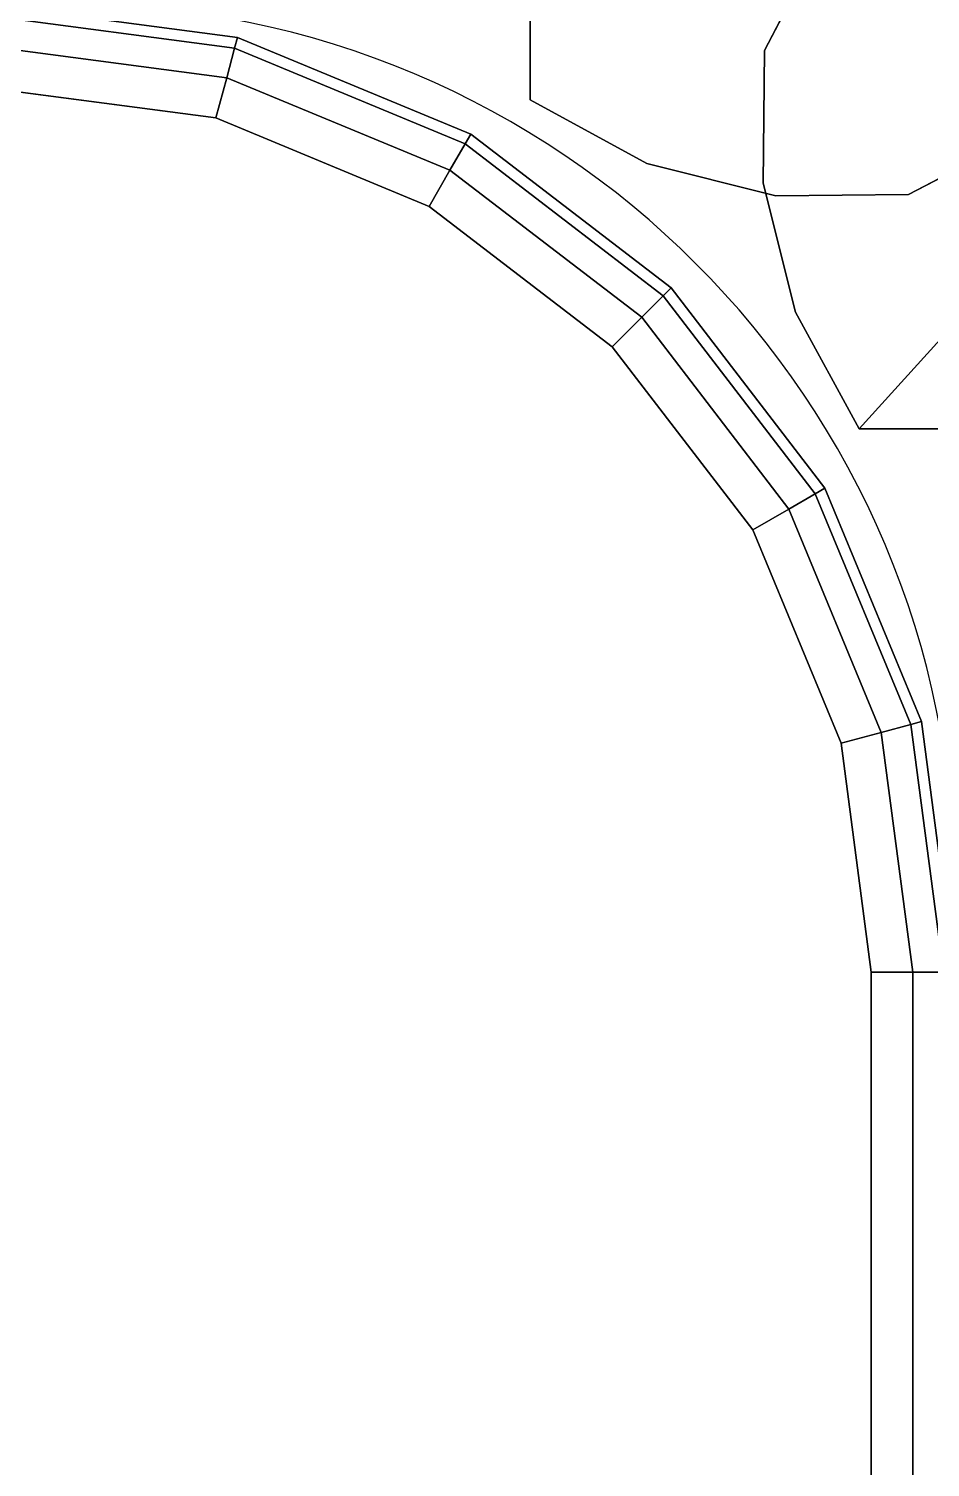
# Model space of a CAD drawing. Extents: x -170 to 1783, y -20 to 1205.
# Drawn here: x 1180.272 to 1181.546, y 277.667 to 279.7 of the extents above; entities that cross this region are included whole.
import ezdxf

# ---------------------------------------------------------------- set-up
doc = ezdxf.new("R2010")
doc.units = 0
doc.header["$LTSCALE"] = 96
doc.header["$MEASUREMENT"] = 0
for name, color, linetype in [('A-FURN-3-PANEL-TRIM', 7, 'Continuous'), ('A-FURN-3-WKSF-TOP', 7, 'Continuous'), ('A-FURN-3-WKSF-TRIM', 7, 'Continuous'), ('A-FURN-P-WKSF', 7, 'Continuous'), ('MAIN_PANEL', 7, 'Continuous'), ('MAIN_WKSURF', 7, 'Continuous')]:
    doc.layers.add(name, color=color, linetype=linetype)

# ---------------------------------------------------------------- blocks, each defined once
blk = doc.blocks.new('EC-EFP-456')
at = {"layer": 'A-FURN-3-PANEL-TRIM', "color": 60, "linetype": 'Continuous'}
for points in [[(47.4, -0.1348, 3.8013), (47.4, 0.3185, 3.8013), (47.4, 0.3185, 4.013), (47.4, -0.1348, 4.013)], [(47.5649, -0.2249, 3.8013), (47.4, -0.1348, 3.8013), (47.4, -0.1348, 4.013), (47.5649, -0.2249, 4.013)], [(48.0322, -0.2178, 3.8013), (47.935, -0.269, 3.8013), (47.935, -0.269, 4.013), (48.0322, -0.2178, 4.013)], [(47.7471, -0.2706, 3.8013), (47.5649, -0.2249, 3.8013), (47.5649, -0.2249, 4.013), (47.7471, -0.2706, 4.013)], [(47.935, -0.269, 3.8013), (47.7471, -0.2706, 3.8013), (47.7471, -0.2706, 4.013), (47.935, -0.269, 4.013)]]:
    blk.add_3dface(points, dxfattribs=at)
for points, invisible_edges in [([(47.9, 0.3185, 3.8013), (47.4, -0.1348, 3.8013), (47.9639, 0.0847, 3.8013), (47.9163, 0.1973, 3.8013)], 3), ([(47.9, 0.3185, 4.013), (47.9163, 0.1973, 4.013), (47.9639, 0.0847, 4.013), (47.4, -0.1348, 4.013)], 12), ([(47.9, 0.3185, 3.8013), (47.4, 0.3185, 3.8013), (47.4, -0.1348, 3.8013)], 12), ([(47.4, -0.1348, 4.013), (47.4, 0.3185, 4.013), (47.9, 0.3185, 4.013)], 12), ([(47.9639, 0.0847, 3.8013), (47.4, -0.1348, 3.8013), (48.0735, -0.1159, 3.8013), (48.0395, -0.0114, 3.8013)], 3), ([(47.9639, 0.0847, 4.013), (48.0395, -0.0114, 4.013), (48.0735, -0.1159, 4.013), (47.4, -0.1348, 4.013)], 12), ([(48.0735, -0.1159, 3.8013), (47.4, -0.1348, 3.8013), (47.935, -0.269, 3.8013), (48.0322, -0.2178, 3.8013)], 3), ([(48.0735, -0.1159, 4.013), (48.0322, -0.2178, 4.013), (47.935, -0.269, 4.013), (47.4, -0.1348, 4.013)], 12), ([(47.935, -0.269, 3.8013), (47.4, -0.1348, 3.8013), (47.5649, -0.2249, 3.8013), (47.7471, -0.2706, 3.8013)], 1), ([(47.935, -0.269, 4.013), (47.7471, -0.2706, 4.013), (47.5649, -0.2249, 4.013), (47.4, -0.1348, 4.013)], 8)]:
    blk.add_3dface(points, dxfattribs=dict(at, invisible_edges=invisible_edges))
blk = doc.blocks.new('EC-EFN-256')
at = {"layer": 'A-FURN-3-PANEL-TRIM', "color": 60, "linetype": 'Continuous'}
for points, invisible_edges in [([(0.6, -0.1348, 3.5747), (0.6, 1.6815, 3.5747), (0.1, 1.6815, 3.5747), (0.1, 0.3185, 3.5747)], 10), ([(0.6, -0.1348, 4.2397), (0.1, 0.3185, 4.2397), (0.1, 1.6815, 4.2397), (0.6, 1.6815, 4.2397)], 5), ([(0.0361, 0.0847, 3.5747), (0.6, -0.1348, 3.5747), (0.1, 0.3185, 3.5747), (0.0837, 0.1973, 3.5747)], 3), ([(0.0361, 0.0847, 4.2397), (0.0837, 0.1973, 4.2397), (0.1, 0.3185, 4.2397), (0.6, -0.1348, 4.2397)], 12), ([(0.0361, 0.0847, 3.8013), (0.0837, 0.1973, 3.8013), (0.1, 0.3185, 3.8013), (0.6, -0.1348, 3.8013)], 12), ([(0.0361, 0.0847, 4.013), (0.6, -0.1348, 4.013), (0.1, 0.3185, 4.013), (0.0837, 0.1973, 4.013)], 3), ([(-0.0735, -0.1159, 3.5747), (0.6, -0.1348, 3.5747), (0.0361, 0.0847, 3.5747), (-0.0395, -0.0114, 3.5747)], 3), ([(-0.0735, -0.1159, 4.2397), (-0.0395, -0.0114, 4.2397), (0.0361, 0.0847, 4.2397), (0.6, -0.1348, 4.2397)], 12), ([(-0.0735, -0.1159, 3.8013), (-0.0395, -0.0114, 3.8013), (0.0361, 0.0847, 3.8013), (0.6, -0.1348, 3.8013)], 12), ([(-0.0735, -0.1159, 4.013), (0.6, -0.1348, 4.013), (0.0361, 0.0847, 4.013), (-0.0395, -0.0114, 4.013)], 3), ([(0.065, -0.269, 3.5747), (0.6, -0.1348, 3.5747), (-0.0735, -0.1159, 3.5747), (-0.0322, -0.2178, 3.5747)], 3), ([(0.065, -0.269, 4.2397), (-0.0322, -0.2178, 4.2397), (-0.0735, -0.1159, 4.2397), (0.6, -0.1348, 4.2397)], 12), ([(0.065, -0.269, 3.8013), (-0.0322, -0.2178, 3.8013), (-0.0735, -0.1159, 3.8013), (0.6, -0.1348, 3.8013)], 12), ([(0.065, -0.269, 4.013), (0.6, -0.1348, 4.013), (-0.0735, -0.1159, 4.013), (-0.0322, -0.2178, 4.013)], 3), ([(0.4351, -0.2249, 3.5747), (0.6, -0.1348, 3.5747), (0.065, -0.269, 3.5747), (0.2529, -0.2706, 3.5747)], 2), ([(0.4351, -0.2249, 4.2397), (0.2529, -0.2706, 4.2397), (0.065, -0.269, 4.2397), (0.6, -0.1348, 4.2397)], 4), ([(0.4351, -0.2249, 3.8013), (0.2529, -0.2706, 3.8013), (0.065, -0.269, 3.8013), (0.6, -0.1348, 3.8013)], 4), ([(0.4351, -0.2249, 4.013), (0.6, -0.1348, 4.013), (0.065, -0.269, 4.013), (0.2529, -0.2706, 4.013)], 2)]:
    blk.add_3dface(points, dxfattribs=dict(at, invisible_edges=invisible_edges))
for points in [[(0.6, 1.6815, 3.5747), (0.6, -0.1348, 3.5747), (0.6, -0.1348, 4.2397), (0.6, 1.6815, 4.2397)], [(0.6, -0.1348, 3.8013), (0.1, 0.3185, 3.8013), (0.1, 0.3185, 4.013), (0.6, -0.1348, 4.013)], [(0.6, -0.1348, 4.013), (0.4351, -0.2249, 4.013), (0.4351, -0.2249, 4.2397), (0.6, -0.1348, 4.2397)], [(0.6, -0.1348, 3.5747), (0.4351, -0.2249, 3.5747), (0.4351, -0.2249, 3.8013), (0.6, -0.1348, 3.8013)], [(0.065, -0.269, 4.013), (-0.0322, -0.2178, 4.013), (-0.0322, -0.2178, 4.2397), (0.065, -0.269, 4.2397)], [(0.065, -0.269, 3.5747), (-0.0322, -0.2178, 3.5747), (-0.0322, -0.2178, 3.8013), (0.065, -0.269, 3.8013)], [(0.4351, -0.2249, 4.013), (0.2529, -0.2706, 4.013), (0.2529, -0.2706, 4.2397), (0.4351, -0.2249, 4.2397)], [(0.4351, -0.2249, 3.5747), (0.2529, -0.2706, 3.5747), (0.2529, -0.2706, 3.8013), (0.4351, -0.2249, 3.8013)], [(0.2529, -0.2706, 4.013), (0.065, -0.269, 4.013), (0.065, -0.269, 4.2397), (0.2529, -0.2706, 4.2397)], [(0.2529, -0.2706, 3.5747), (0.065, -0.269, 3.5747), (0.065, -0.269, 3.8013), (0.2529, -0.2706, 3.8013)]]:
    blk.add_3dface(points, dxfattribs=at)
blk = doc.blocks.new('EC-WYC-46-2424-T')
at = {"layer": 'A-FURN-3-WKSF-TOP', "color": 60, "linetype": 'Continuous'}
for points, invisible_edges in [([(21.0901, -26.9099, 27.75), (47.257, -0.2855, 27.75), (46.9555, -0.1606, 27.75), (46.632, -0.118, 27.75)], 9), ([(21.0901, -26.9099, 29), (46.632, -0.118, 29), (46.9555, -0.1606, 29), (47.257, -0.2855, 29)], 9), ([(47.257, -0.2855, 27.75), (21.0901, -26.9099, 27.75), (47.7145, -0.743, 27.75), (47.5159, -0.4841, 27.75)], 3), ([(47.257, -0.2855, 29), (47.5159, -0.4841, 29), (47.7145, -0.743, 29), (21.0901, -26.9099, 29)], 12), ([(21.0901, -26.9099, 27.75), (47.882, -1.368, 27.75), (47.8394, -1.0445, 27.75), (47.7145, -0.743, 27.75)], 9), ([(21.0901, -26.9099, 29), (47.7145, -0.743, 29), (47.8394, -1.0445, 29), (47.882, -1.368, 29)], 9), ([(47.882, -1.368, 27.75), (21.0901, -26.9099, 27.75), (21.9817, -27.9266, 27.75), (22.733, -29.051, 27.75)], 9), ([(47.882, -1.368, 29), (22.733, -29.051, 29), (21.9817, -27.9266, 29), (21.0901, -26.9099, 29)], 9), ([(22.733, -29.051, 27.75), (23.3311, -30.2638, 27.75), (23.7657, -31.5443, 27.75), (47.882, -1.368, 27.75)], 12), ([(22.733, -29.051, 29), (47.882, -1.368, 29), (23.7657, -31.5443, 29), (23.3311, -30.2638, 29)], 3), ([(47.882, -1.368, 27.75), (23.7657, -31.5443, 27.75), (24.0296, -32.8706, 27.75), (24.118, -34.22, 27.75)], 9), ([(47.882, -1.368, 29), (24.118, -34.22, 29), (24.0296, -32.8706, 29), (23.7657, -31.5443, 29)], 9), ([(47.882, -1.368, 27.75), (24.118, -34.22, 27.75), (47.858, -20.2252, 27.75), (47.882, -19.9814, 27.75)], 3), ([(47.882, -1.368, 29), (47.882, -19.9814, 29), (47.858, -20.2252, 29), (24.118, -34.22, 29)], 12)]:
    blk.add_3dface(points, dxfattribs=dict(at, invisible_edges=invisible_edges))
at = {"layer": 'A-FURN-3-WKSF-TRIM', "color": 40, "linetype": 'Continuous'}
for points in [[(46.632, -0.0158, 28.941), (46.632, 0, 28.882), (46.9861, -0.0466, 28.882), (46.982, -0.0619, 28.941)], [(46.632, 0, 28.882), (46.632, 0, 27.868), (46.9861, -0.0466, 27.868), (46.9861, -0.0466, 28.882)], [(46.632, 0, 27.868), (46.632, -0.0158, 27.809), (46.982, -0.0619, 27.809), (46.9861, -0.0466, 27.868)], [(46.632, -0.059, 28.9842), (46.632, -0.0158, 28.941), (46.982, -0.0619, 28.941), (46.9708, -0.1036, 28.9842)], [(46.632, -0.0158, 27.809), (46.632, -0.059, 27.7658), (46.9708, -0.1036, 27.7658), (46.982, -0.0619, 27.809)], [(46.632, -0.118, 29), (46.632, -0.059, 28.9842), (46.9708, -0.1036, 28.9842), (46.9555, -0.1606, 29)], [(46.632, -0.059, 27.7658), (46.632, -0.118, 27.75), (46.9555, -0.1606, 27.75), (46.9708, -0.1036, 27.7658)], [(46.982, -0.0619, 28.941), (46.9861, -0.0466, 28.882), (47.316, -0.1833, 28.882), (47.3081, -0.197, 28.941)], [(46.9861, -0.0466, 27.868), (46.982, -0.0619, 27.809), (47.3081, -0.197, 27.809), (47.316, -0.1833, 27.868)], [(46.9861, -0.0466, 28.882), (46.9861, -0.0466, 27.868), (47.316, -0.1833, 27.868), (47.316, -0.1833, 28.882)], [(46.9708, -0.1036, 28.9842), (46.982, -0.0619, 28.941), (47.3081, -0.197, 28.941), (47.2865, -0.2344, 28.9842)], [(46.982, -0.0619, 27.809), (46.9708, -0.1036, 27.7658), (47.2865, -0.2344, 27.7658), (47.3081, -0.197, 27.809)], [(46.9555, -0.1606, 29), (46.9708, -0.1036, 28.9842), (47.2865, -0.2344, 28.9842), (47.257, -0.2855, 29)], [(46.9708, -0.1036, 27.7658), (46.9555, -0.1606, 27.75), (47.257, -0.2855, 27.75), (47.2865, -0.2344, 27.7658)], [(47.2865, -0.2344, 28.9842), (47.3081, -0.197, 28.941), (47.5881, -0.4119, 28.941), (47.5576, -0.4424, 28.9842)], [(47.3081, -0.197, 27.809), (47.2865, -0.2344, 27.7658), (47.5576, -0.4424, 27.7658), (47.5881, -0.4119, 27.809)], [(47.3081, -0.197, 28.941), (47.316, -0.1833, 28.882), (47.5993, -0.4007, 28.882), (47.5881, -0.4119, 28.941)], [(47.316, -0.1833, 27.868), (47.3081, -0.197, 27.809), (47.5881, -0.4119, 27.809), (47.5993, -0.4007, 27.868)], [(47.316, -0.1833, 28.882), (47.316, -0.1833, 27.868), (47.5993, -0.4007, 27.868), (47.5993, -0.4007, 28.882)], [(47.257, -0.2855, 29), (47.2865, -0.2344, 28.9842), (47.5576, -0.4424, 28.9842), (47.5159, -0.4841, 29)], [(47.2865, -0.2344, 27.7658), (47.257, -0.2855, 27.75), (47.5159, -0.4841, 27.75), (47.5576, -0.4424, 27.7658)], [(47.5881, -0.4119, 28.941), (47.5993, -0.4007, 28.882), (47.8167, -0.684, 28.882), (47.803, -0.6919, 28.941)], [(47.5993, -0.4007, 27.868), (47.5881, -0.4119, 27.809), (47.803, -0.6919, 27.809), (47.8167, -0.684, 27.868)], [(47.5993, -0.4007, 28.882), (47.5993, -0.4007, 27.868), (47.8167, -0.684, 27.868), (47.8167, -0.684, 28.882)], [(47.5576, -0.4424, 28.9842), (47.5881, -0.4119, 28.941), (47.803, -0.6919, 28.941), (47.7656, -0.7135, 28.9842)], [(47.5881, -0.4119, 27.809), (47.5576, -0.4424, 27.7658), (47.7656, -0.7135, 27.7658), (47.803, -0.6919, 27.809)], [(47.5159, -0.4841, 29), (47.5576, -0.4424, 28.9842), (47.7656, -0.7135, 28.9842), (47.7145, -0.743, 29)], [(47.5576, -0.4424, 27.7658), (47.5159, -0.4841, 27.75), (47.7145, -0.743, 27.75), (47.7656, -0.7135, 27.7658)], [(47.803, -0.6919, 28.941), (47.8167, -0.684, 28.882), (47.9534, -1.0139, 28.882), (47.9381, -1.018, 28.941)], [(47.8167, -0.684, 27.868), (47.803, -0.6919, 27.809), (47.9381, -1.018, 27.809), (47.9534, -1.0139, 27.868)], [(47.8167, -0.684, 28.882), (47.8167, -0.684, 27.868), (47.9534, -1.0139, 27.868), (47.9534, -1.0139, 28.882)], [(47.7656, -0.7135, 28.9842), (47.803, -0.6919, 28.941), (47.9381, -1.018, 28.941), (47.8964, -1.0292, 28.9842)], [(47.803, -0.6919, 27.809), (47.7656, -0.7135, 27.7658), (47.8964, -1.0292, 27.7658), (47.9381, -1.018, 27.809)], [(47.7145, -0.743, 29), (47.7656, -0.7135, 28.9842), (47.8964, -1.0292, 28.9842), (47.8394, -1.0445, 29)], [(47.7656, -0.7135, 27.7658), (47.7145, -0.743, 27.75), (47.8394, -1.0445, 27.75), (47.8964, -1.0292, 27.7658)], [(47.9381, -1.018, 28.941), (47.9534, -1.0139, 28.882), (48, -1.368, 28.882), (47.9842, -1.368, 28.941)], [(47.9534, -1.0139, 27.868), (47.9381, -1.018, 27.809), (47.9842, -1.368, 27.809), (48, -1.368, 27.868)], [(47.9534, -1.0139, 28.882), (47.9534, -1.0139, 27.868), (48, -1.368, 27.868), (48, -1.368, 28.882)], [(47.8394, -1.0445, 29), (47.8964, -1.0292, 28.9842), (47.941, -1.368, 28.9842), (47.882, -1.368, 29)], [(47.8964, -1.0292, 27.7658), (47.8394, -1.0445, 27.75), (47.882, -1.368, 27.75), (47.941, -1.368, 27.7658)], [(47.8964, -1.0292, 28.9842), (47.9381, -1.018, 28.941), (47.9842, -1.368, 28.941), (47.941, -1.368, 28.9842)], [(47.9381, -1.018, 27.809), (47.8964, -1.0292, 27.7658), (47.941, -1.368, 27.7658), (47.9842, -1.368, 27.809)], [(47.882, -1.368, 29), (47.941, -1.368, 28.9842), (47.941, -19.9814, 28.9842), (47.882, -19.9814, 29)], [(47.941, -1.368, 27.7658), (47.882, -1.368, 27.75), (47.882, -19.9814, 27.75), (47.941, -19.9814, 27.7658)], [(47.941, -1.368, 28.9842), (47.9842, -1.368, 28.941), (47.9842, -19.9814, 28.941), (47.941, -19.9814, 28.9842)], [(47.9842, -1.368, 27.809), (47.941, -1.368, 27.7658), (47.941, -19.9814, 27.7658), (47.9842, -19.9814, 27.809)]]:
    blk.add_3dface(points, dxfattribs=at)
at = {"layer": 'A-FURN-P-WKSF', "color": 7, "linetype": 'Continuous'}
blk.add_arc((46.75, -1.25), 1.25, 0, 90, dxfattribs=at)

msp = doc.modelspace()

# ---------------------------------------------------------------- block references
at = {"layer": 'MAIN_PANEL', "color": 47, "linetype": 'Continuous'}
msp.add_blockref('EC-EFP-456', (1133.58075, 279.73489), dxfattribs=at)
at = {"layer": 'MAIN_PANEL', "color": 47, "linetype": 'Continuous', "rotation": 270}
msp.add_blockref('EC-EFN-256', (1181.58075, 279.73489), dxfattribs=at)
at = {"layer": 'MAIN_WKSURF', "color": 47, "linetype": 'Continuous'}
msp.add_blockref('EC-WYC-46-2424-T', (1133.58075, 279.73489), dxfattribs=at)

doc.saveas('drawing.dxf')
